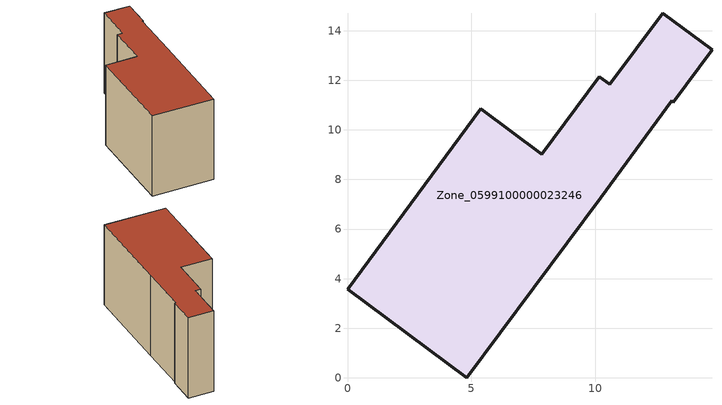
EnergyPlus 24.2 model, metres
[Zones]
Zone_0599100000023246
 floor ground (C_G): 7.84,9.03 10.15,12.15 10.58,11.84 12.72,14.71 14.7,13.24 13.13,11.12 13.07,11.17 10.22,7.26 4.81,0 0,3.57 5.38,10.85 z1.35
 wall outside (C_F): 4.81,0 10.22,7.26 13.07,11.17 13.13,11.12 14.7,13.24 12.72,14.71 10.58,11.84 10.15,12.15 7.84,9.03 5.38,10.85 0,3.57 4.81,0 z1.35:9.73
 roof outside (C_R): 5.38,10.85 0,3.57 4.81,0 10.22,7.26 13.07,11.17 13.13,11.12 14.7,13.24 12.72,14.71 10.58,11.84 10.15,12.15 7.84,9.03 z9.73
[BUILDING]
Pand.0599100000023246: North Axis=0; Terrain=City; Loads Convergence Tolerance Value=0.04; Temperature Convergence Tolerance Value=0.4; Solar Distribution=FullExterior; Maximum Number of Warmup Days=25; Minimum Number of Warmup Days=1
[Site:Location]
Rotterdam.The.Hague.AP_ZH_NLD Design_Conditions: Latitude=51.96; Longitude=4.45; Time Zone=1; Elevation=-4.5
[SITE:GROUNDTEMPERATURE:BUILDINGSURFACE]
18, 18, 18, 18, 18, 18, 18, 18, 18, 18, 18, 18
[MATERIAL] Thermal Absorptance=0.9; Solar Absorptance=0.7; Visible Absorptance=0.7
Name | Roughness | Thickness | Conductivity | Density | Specific Heat
G.TI.1965-1974 | MediumSmooth | 0.15 | 0.882353 | 540 | 1210
F.TI.1965-1974 | Rough | 0.3 | 0.697674 | 1920 | 840
R.TI.1965-1974 | MediumRough | 0.2 | 0.232558 | 1500 | 1000
[CONSTRUCTION]
C_G: G.TI.1965-1974
C_F: F.TI.1965-1974
C_R: R.TI.1965-1974
[ZONE]
Zone_0599100000023246: Type=1; Multiplier=1; Ceiling Height=Autocalculate; Volume=Autocalculate; Floor Area=autocalculate; Part of Total Floor Area=Yes
[ZONEINFILTRATION:DESIGNFLOWRATE]
Infil_Zone_0599100000023246: Zone or ZoneList or Space or SpaceList=Zone_0599100000023246; Schedule=AlwaysOn; Design Flow Rate Calculation Method=Flow/Area; Flow Rate per Floor Area=0.003; Constant Term Coefficient=1; Temperature Term Coefficient=0; Velocity Term Coefficient=0; Velocity Squared Term Coefficient=0
[HVACTEMPLATE:ZONE:IDEALLOADSAIRSYSTEM]
Zone_0599100000023246: Maximum Heating Supply Air Temperature=50; Minimum Cooling Supply Air Temperature=13; Maximum Heating Supply Air Humidity Ratio=0.0156; Minimum Cooling Supply Air Humidity Ratio=0.0077; Heating Limit=NoLimit; Cooling Limit=NoLimit; Dehumidification Control Type=ConstantSensibleHeatRatio; Cooling Sensible Heat Ratio=0.7; Dehumidification Setpoint=60; Humidification Control Type=None; Humidification Setpoint=30; Outdoor Air Method=None; Outdoor Air Flow Rate per Person=0.00944; Outdoor Air Flow Rate per Zone Floor Area=0; Outdoor Air Flow Rate per Zone=0; Demand Controlled Ventilation Type=None; Outdoor Air Economizer Type=NoEconomizer; Heat Recovery Type=None; Sensible Heat Recovery Effectiveness=0.7; Latent Heat Recovery Effectiveness=0.65
[ZONECONTROL:THERMOSTAT]
ThermostatControl_Zone_0599100000023246: Zone or ZoneList=Zone_0599100000023246; Control Type Schedule=DualSetpointControlType; Control 1=Thermostat_Zone_0599100000023246; Temperature Difference Between Cutout And Setpoint=0
[THERMOSTATSETPOINT:DUALSETPOINT]
Thermostat_Zone_0599100000023246: Heating Setpoint Temperature Schedule=HeatingSetpoint_Zone_0599100000023246; Cooling Setpoint Temperature Schedule=CoolingSetpoint_Zone_0599100000023246
[SCHEDULE:COMPACT]
HeatingSetpoint_Zone_0599100000023246: Through: 12/31, For: AllDays, Until: 24:00, 21
CoolingSetpoint_Zone_0599100000023246: Through: 12/31, For: AllDays, Until: 24:00, 24
DualSetpointControlType: Through: 12/31, For: AllDays, Until: 24:00, 4
AlwaysOn: Through: 12/31, For: AllDays, Until: 24:00, 1
